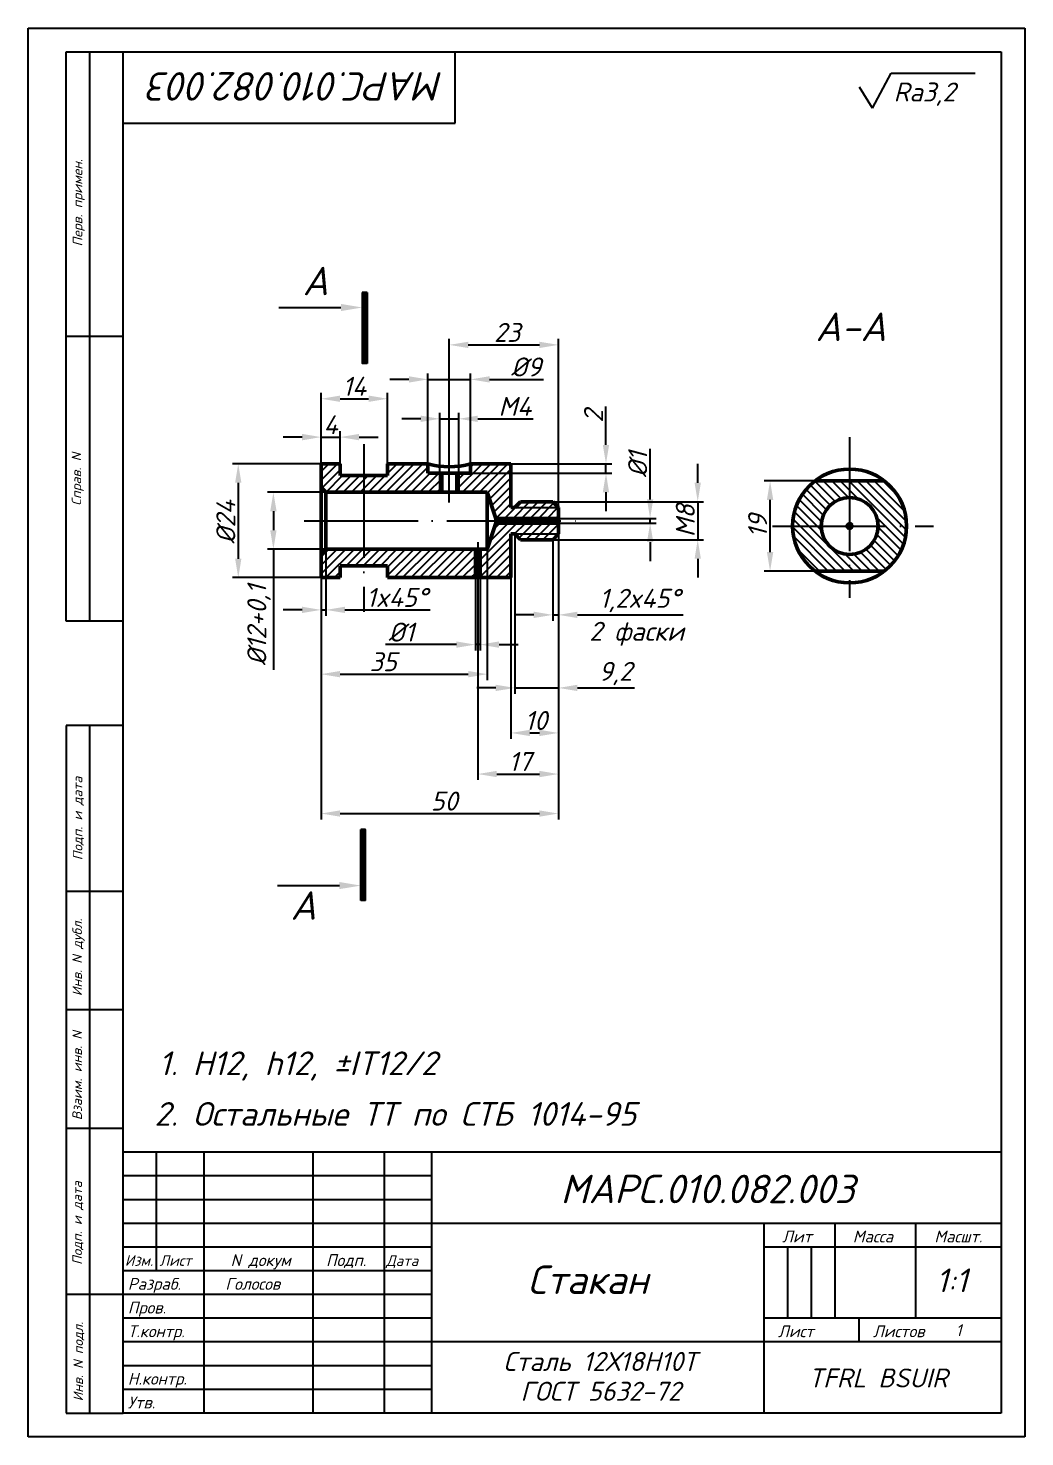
# Model space of a CAD drawing. Header units: millimetres. Extents: x -5427 to 3670, y -5891 to 948.
# Drawn here: x 2551.7 to 2761.7, y -2683.9 to -2386.9 of the extents above; entities that cross this region are included whole.
import ezdxf
from ezdxf.enums import TextEntityAlignment as Align

# ---------------------------------------------------------------- set-up
doc = ezdxf.new("R2010")
doc.units = ezdxf.units.MM
doc.header["$MEASUREMENT"] = 0
doc.linetypes.add('ACAD_ISO04W100', pattern=[30, 24, -3, 0, -3])
doc.layers.add('оси', color=1, linetype='ACAD_ISO04W100')
doc.layers.add('Толстые', color=7, linetype='Continuous', lineweight=50)
doc.layers.add('Тонкие', color=140, linetype='Continuous', lineweight=25)
doc.styles.get("Standard").update_dxf_attribs({"font": 'isocpeui.ttf'})
doc.styles.add('Для рамки', font='simplex.shx', dxfattribs={"oblique": 15, "height": 4})
doc.dimstyles.new('ISO-25', dxfattribs={"dimtxt": 4, "dimasz": 4, "dimexe": 1.25, "dimexo": 0, "dimtad": 1, "dimtxsty": 'Standard', "dimcen": 2.5, "dimadec": 0, "dimazin": 0, "dimtfac": 1, "dimtmove": 0, "dimatfit": 3, "dimfxl": 1, "dimarcsym": 0})

# ---------------------------------------------------------------- blocks, each defined once
blk = doc.blocks.new('*D262')
at = {"layer": 'Defpoints', "color": 0, "transparency": 16777216}
for p in [(2708.03, -2482.36), (2717.46, -2482.36), (2717.44, -2501.36)]:
    blk.add_point(p, dxfattribs=at)
at = {"layer": 'Тонкие', "color": 0, "lineweight": -2, "transparency": 16777216}
for p, q in [((2717.46, -2482.36), (2706.78, -2482.36)), ((2708.03, -2497.36), (2708.03, -2486.36)), ((2717.44, -2501.36), (2706.78, -2501.36))]:
    blk.add_line(p, q, dxfattribs=at)
at = {"layer": 'Тонкие', "color": 0, "transparency": 16777216}
for points in [[(2707.36, -2486.36), (2708.7, -2486.36), (2708.03, -2482.36)], [(2707.36, -2497.36), (2708.7, -2497.36), (2708.03, -2501.36)]]:
    blk.add_solid(points, dxfattribs=at)
at = {"layer": 'Тонкие', "color": 0, "transparency": 16777216, "insert": (2705.4, -2491.86), "char_height": 4, "attachment_point": 5, "rotation": 90}
blk.add_mtext('19', dxfattribs=at)
blk = doc.blocks.new('*D263')
at = {"layer": 'Defpoints', "color": 0, "transparency": 16777216}
for p in [(2614.46, -2484.74), (2603.37, -2496.74), (2614.46, -2496.74)]:
    blk.add_point(p, dxfattribs=at)
at = {"layer": 'Тонкие', "color": 0, "lineweight": -2, "transparency": 16777216}
for p, q in [((2614.46, -2484.74), (2602.12, -2484.74)), ((2603.37, -2488.74), (2603.37, -2492.74)), ((2614.46, -2496.74), (2602.12, -2496.74)), ((2603.37, -2496.74), (2603.37, -2522.19))]:
    blk.add_line(p, q, dxfattribs=at)
at = {"layer": 'Тонкие', "color": 0, "transparency": 16777216}
for points in [[(2602.7, -2488.74), (2604.04, -2488.74), (2603.37, -2484.74)], [(2602.7, -2492.74), (2604.04, -2492.74), (2603.37, -2496.74)]]:
    blk.add_solid(points, dxfattribs=at)
at = {"layer": 'Тонкие', "color": 0, "transparency": 16777216, "insert": (2600.34, -2512.76), "char_height": 4, "attachment_point": 5, "rotation": 90}
blk.add_mtext('%%c12+0,1', dxfattribs=at)
blk = doc.blocks.new('*D264')
at = {"layer": 'Defpoints', "color": 0, "transparency": 16777216}
for p in [(2613.43, -2478.74), (2595.97, -2502.74), (2613.43, -2502.74)]:
    blk.add_point(p, dxfattribs=at)
at = {"layer": 'Тонкие', "color": 0, "lineweight": -2, "transparency": 16777216}
for p, q in [((2613.43, -2478.74), (2594.72, -2478.74)), ((2595.97, -2482.74), (2595.97, -2498.74)), ((2613.43, -2502.74), (2594.72, -2502.74))]:
    blk.add_line(p, q, dxfattribs=at)
at = {"layer": 'Тонкие', "color": 0, "transparency": 16777216}
for points in [[(2595.3, -2482.74), (2596.63, -2482.74), (2595.97, -2478.74)], [(2595.3, -2498.74), (2596.63, -2498.74), (2595.97, -2502.74)]]:
    blk.add_solid(points, dxfattribs=at)
at = {"layer": 'Тонкие', "color": 0, "transparency": 16777216, "insert": (2593.34, -2491.02), "char_height": 4, "attachment_point": 5, "rotation": 90}
blk.add_mtext('%%C24', dxfattribs=at)
blk = doc.blocks.new('*D265')
at = {"layer": 'Defpoints', "color": 0, "transparency": 16777216}
for p in [(2662.23, -2486.74), (2662.23, -2494.74), (2692.78, -2494.74)]:
    blk.add_point(p, dxfattribs=at)
at = {"layer": 'Тонкие', "color": 0, "lineweight": -2, "transparency": 16777216}
for p, q in [((2692.78, -2482.74), (2692.78, -2478.74)), ((2662.23, -2486.74), (2694.03, -2486.74)), ((2692.78, -2486.74), (2692.78, -2494.74)), ((2662.23, -2494.74), (2694.03, -2494.74)), ((2692.78, -2498.74), (2692.78, -2502.74))]:
    blk.add_line(p, q, dxfattribs=at)
at = {"layer": 'Тонкие', "color": 0, "transparency": 16777216}
for points in [[(2692.12, -2482.74), (2693.45, -2482.74), (2692.78, -2486.74)], [(2692.12, -2498.74), (2693.45, -2498.74), (2692.78, -2494.74)]]:
    blk.add_solid(points, dxfattribs=at)
at = {"layer": 'Тонкие', "color": 0, "transparency": 16777216, "insert": (2690.16, -2490.74), "char_height": 4, "attachment_point": 5, "rotation": 90}
blk.add_mtext('M8', dxfattribs=at)
blk = doc.blocks.new('*D266')
at = {"layer": 'Defpoints', "color": 0, "transparency": 16777216}
for p in [(2662.23, -2494.74), (2663.43, -2493.54), (2663.43, -2510.59)]:
    blk.add_point(p, dxfattribs=at)
at = {"layer": 'Тонкие', "color": 0, "lineweight": -2, "transparency": 16777216}
for p, q in [((2662.23, -2494.74), (2662.23, -2511.84)), ((2663.43, -2493.54), (2663.43, -2511.84)), ((2658.23, -2510.59), (2654.23, -2510.59)), ((2662.23, -2510.59), (2663.43, -2510.59)), ((2667.43, -2510.59), (2689.72, -2510.59))]:
    blk.add_line(p, q, dxfattribs=at)
at = {"layer": 'Тонкие', "color": 0, "transparency": 16777216}
for points in [[(2658.23, -2509.92), (2658.23, -2511.25), (2662.23, -2510.59)], [(2667.43, -2509.92), (2667.43, -2511.25), (2663.43, -2510.59)]]:
    blk.add_solid(points, dxfattribs=at)
at = {"layer": 'Тонкие', "color": 0, "transparency": 16777216, "insert": (2680.57, -2507.56), "char_height": 4, "attachment_point": 5}
blk.add_mtext('1,2x45%%D', dxfattribs=at)
blk = doc.blocks.new('*D267')
at = {"layer": 'Defpoints', "color": 0, "transparency": 16777216}
for p in [(2654.23, -2493.54), (2663.43, -2493.54), (2663.43, -2525.99)]:
    blk.add_point(p, dxfattribs=at)
at = {"layer": 'Тонкие', "color": 0, "lineweight": -2, "transparency": 16777216}
for p, q in [((2654.23, -2493.54), (2654.23, -2527.24)), ((2663.43, -2493.54), (2663.43, -2527.24)), ((2650.23, -2525.99), (2646.23, -2525.99)), ((2654.23, -2525.99), (2663.43, -2525.99)), ((2667.43, -2525.99), (2679.45, -2525.99))]:
    blk.add_line(p, q, dxfattribs=at)
at = {"layer": 'Тонкие', "color": 0, "transparency": 16777216}
for points in [[(2650.23, -2525.32), (2650.23, -2526.65), (2654.23, -2525.99)], [(2667.43, -2525.32), (2667.43, -2526.65), (2663.43, -2525.99)]]:
    blk.add_solid(points, dxfattribs=at)
at = {"layer": 'Тонкие', "color": 0, "transparency": 16777216, "insert": (2675.44, -2522.96), "char_height": 4, "attachment_point": 5}
blk.add_mtext('9,2', dxfattribs=at)
blk = doc.blocks.new('*D268')
at = {"layer": 'Defpoints', "color": 0, "transparency": 16777216}
for p in [(2663.43, -2493.54), (2653.43, -2502.74), (2663.43, -2535.48)]:
    blk.add_point(p, dxfattribs=at)
at = {"layer": 'Тонкие', "color": 0, "lineweight": -2, "transparency": 16777216}
for p, q in [((2663.43, -2493.54), (2663.43, -2536.73)), ((2653.43, -2502.74), (2653.43, -2536.73)), ((2657.43, -2535.48), (2659.43, -2535.48))]:
    blk.add_line(p, q, dxfattribs=at)
at = {"layer": 'Тонкие', "color": 0, "transparency": 16777216}
for points in [[(2657.43, -2534.82), (2657.43, -2536.15), (2653.43, -2535.48)], [(2659.43, -2534.82), (2659.43, -2536.15), (2663.43, -2535.48)]]:
    blk.add_solid(points, dxfattribs=at)
at = {"layer": 'Тонкие', "color": 0, "transparency": 16777216, "insert": (2658.68, -2532.86), "char_height": 4, "attachment_point": 5}
blk.add_mtext('10', dxfattribs=at)
blk = doc.blocks.new('*D269')
at = {"layer": 'Defpoints', "color": 0, "transparency": 16777216}
for p in [(2663.43, -2493.54), (2646.43, -2502.74), (2663.43, -2544.15)]:
    blk.add_point(p, dxfattribs=at)
at = {"layer": 'Тонкие', "color": 0, "lineweight": -2, "transparency": 16777216}
for p, q in [((2663.43, -2493.54), (2663.43, -2545.4)), ((2646.43, -2502.74), (2646.43, -2545.4)), ((2650.43, -2544.15), (2659.43, -2544.15))]:
    blk.add_line(p, q, dxfattribs=at)
at = {"layer": 'Тонкие', "color": 0, "transparency": 16777216}
for points in [[(2650.43, -2543.48), (2650.43, -2544.81), (2646.43, -2544.15)], [(2659.43, -2543.48), (2659.43, -2544.81), (2663.43, -2544.15)]]:
    blk.add_solid(points, dxfattribs=at)
at = {"layer": 'Тонкие', "color": 0, "transparency": 16777216, "insert": (2655.35, -2541.5), "char_height": 4, "attachment_point": 5}
blk.add_mtext('17', dxfattribs=at)
blk = doc.blocks.new('*D270')
at = {"layer": 'Defpoints', "color": 0, "transparency": 16777216}
for p in [(2663.43, -2453.66), (2640.43, -2480.74), (2663.43, -2487.94)]:
    blk.add_point(p, dxfattribs=at)
at = {"layer": 'Тонкие', "color": 0, "lineweight": -2, "transparency": 16777216}
for p, q in [((2640.43, -2480.74), (2640.43, -2452.41)), ((2663.43, -2487.94), (2663.43, -2452.41)), ((2644.43, -2453.66), (2659.43, -2453.66))]:
    blk.add_line(p, q, dxfattribs=at)
at = {"layer": 'Тонкие', "color": 0, "transparency": 16777216}
for points in [[(2644.43, -2453), (2644.43, -2454.33), (2640.43, -2453.66)], [(2659.43, -2453), (2659.43, -2454.33), (2663.43, -2453.66)]]:
    blk.add_solid(points, dxfattribs=at)
at = {"layer": 'Тонкие', "color": 0, "transparency": 16777216, "insert": (2652.62, -2451.04), "char_height": 4, "attachment_point": 5}
blk.add_mtext('23', dxfattribs=at)
blk = doc.blocks.new('*D271')
at = {"layer": 'Defpoints', "color": 0, "transparency": 16777216}
for p in [(2642.43, -2469.25), (2638.43, -2480.74), (2642.43, -2480.74)]:
    blk.add_point(p, dxfattribs=at)
at = {"layer": 'Тонкие', "color": 0, "lineweight": -2, "transparency": 16777216}
for p, q in [((2638.43, -2480.74), (2638.43, -2468)), ((2642.43, -2480.74), (2642.43, -2468)), ((2634.43, -2469.25), (2630.43, -2469.25)), ((2638.43, -2469.25), (2642.43, -2469.25)), ((2646.43, -2469.25), (2658.09, -2469.25))]:
    blk.add_line(p, q, dxfattribs=at)
at = {"layer": 'Тонкие', "color": 0, "transparency": 16777216}
for points in [[(2634.43, -2468.58), (2634.43, -2469.91), (2638.43, -2469.25)], [(2646.43, -2468.58), (2646.43, -2469.91), (2642.43, -2469.25)]]:
    blk.add_solid(points, dxfattribs=at)
at = {"layer": 'Тонкие', "color": 0, "transparency": 16777216, "insert": (2654.26, -2466.62), "char_height": 4, "attachment_point": 5}
blk.add_mtext('M4', dxfattribs=at)
blk = doc.blocks.new('*D272')
at = {"layer": 'Defpoints', "color": 0, "transparency": 16777216}
for p in [(2644.93, -2460.94), (2635.93, -2478.74), (2644.93, -2478.74)]:
    blk.add_point(p, dxfattribs=at)
at = {"layer": 'Тонкие', "color": 0, "lineweight": -2, "transparency": 16777216}
for p, q in [((2631.93, -2460.94), (2627.93, -2460.94)), ((2635.93, -2478.74), (2635.93, -2459.69)), ((2635.93, -2460.94), (2644.93, -2460.94)), ((2644.93, -2478.74), (2644.93, -2459.69)), ((2648.93, -2460.94), (2660.25, -2460.94))]:
    blk.add_line(p, q, dxfattribs=at)
at = {"layer": 'Тонкие', "color": 0, "transparency": 16777216}
for points in [[(2631.93, -2460.28), (2631.93, -2461.61), (2635.93, -2460.94)], [(2648.93, -2460.28), (2648.93, -2461.61), (2644.93, -2460.94)]]:
    blk.add_solid(points, dxfattribs=at)
at = {"layer": 'Тонкие', "color": 0, "transparency": 16777216, "insert": (2656.61, -2458.32), "char_height": 4, "attachment_point": 5}
blk.add_mtext('%%c9', dxfattribs=at)
blk = doc.blocks.new('*D273')
at = {"layer": 'Defpoints', "color": 0, "transparency": 16777216}
for p in [(2613.43, -2497.74), (2614.43, -2496.74), (2614.43, -2509.54)]:
    blk.add_point(p, dxfattribs=at)
at = {"layer": 'Тонкие', "color": 0, "lineweight": -2, "transparency": 16777216}
for p, q in [((2613.43, -2497.74), (2613.43, -2510.79)), ((2614.43, -2496.74), (2614.43, -2510.79)), ((2609.43, -2509.54), (2605.43, -2509.54)), ((2613.43, -2509.54), (2614.43, -2509.54)), ((2618.43, -2509.54), (2636.37, -2509.54))]:
    blk.add_line(p, q, dxfattribs=at)
at = {"layer": 'Тонкие', "color": 0, "transparency": 16777216}
for points in [[(2609.43, -2508.87), (2609.43, -2510.2), (2613.43, -2509.54)], [(2618.43, -2508.87), (2618.43, -2510.2), (2614.43, -2509.54)]]:
    blk.add_solid(points, dxfattribs=at)
at = {"layer": 'Тонкие', "color": 0, "transparency": 16777216, "insert": (2629.4, -2506.91), "char_height": 4, "attachment_point": 5}
blk.add_mtext('1x45%%d', dxfattribs=at)
blk = doc.blocks.new('*D274')
at = {"layer": 'Defpoints', "color": 0, "transparency": 16777216}
for p in [(2617.43, -2473.11), (2613.43, -2478.74), (2617.43, -2478.74)]:
    blk.add_point(p, dxfattribs=at)
at = {"layer": 'Тонкие', "color": 0, "lineweight": -2, "transparency": 16777216}
for p, q in [((2609.43, -2473.11), (2605.43, -2473.11)), ((2613.43, -2478.74), (2613.43, -2471.86)), ((2613.43, -2473.11), (2617.43, -2473.11)), ((2617.43, -2478.74), (2617.43, -2471.86)), ((2621.43, -2473.11), (2625.43, -2473.11))]:
    blk.add_line(p, q, dxfattribs=at)
at = {"layer": 'Тонкие', "color": 0, "transparency": 16777216}
for points in [[(2609.43, -2472.44), (2609.43, -2473.78), (2613.43, -2473.11)], [(2621.43, -2472.44), (2621.43, -2473.78), (2617.43, -2473.11)]]:
    blk.add_solid(points, dxfattribs=at)
at = {"layer": 'Тонкие', "color": 0, "transparency": 16777216, "insert": (2615.43, -2470.49), "char_height": 4, "attachment_point": 5}
blk.add_mtext('4', dxfattribs=at)
blk = doc.blocks.new('*D275')
at = {"layer": 'Defpoints', "color": 0, "transparency": 16777216}
for p in [(2627.43, -2465.02), (2613.43, -2478.74), (2627.43, -2478.74)]:
    blk.add_point(p, dxfattribs=at)
at = {"layer": 'Тонкие', "color": 0, "lineweight": -2, "transparency": 16777216}
for p, q in [((2613.43, -2478.74), (2613.43, -2463.77)), ((2617.43, -2465.02), (2623.43, -2465.02)), ((2627.43, -2478.74), (2627.43, -2463.77))]:
    blk.add_line(p, q, dxfattribs=at)
at = {"layer": 'Тонкие', "color": 0, "transparency": 16777216}
for points in [[(2617.43, -2464.35), (2617.43, -2465.69), (2613.43, -2465.02)], [(2623.43, -2464.35), (2623.43, -2465.69), (2627.43, -2465.02)]]:
    blk.add_solid(points, dxfattribs=at)
at = {"layer": 'Тонкие', "color": 0, "transparency": 16777216, "insert": (2620.43, -2462.39), "char_height": 4, "attachment_point": 5}
blk.add_mtext('14', dxfattribs=at)
blk = doc.blocks.new('*D276')
at = {"layer": 'Defpoints', "color": 0, "transparency": 16777216}
for p in [(2648.43, -2496.74), (2613.43, -2502.74), (2648.43, -2523.09)]:
    blk.add_point(p, dxfattribs=at)
at = {"layer": 'Тонкие', "color": 0, "lineweight": -2, "transparency": 16777216}
for p, q in [((2648.43, -2496.74), (2648.43, -2524.34)), ((2613.43, -2502.74), (2613.43, -2524.34)), ((2617.43, -2523.09), (2644.43, -2523.09))]:
    blk.add_line(p, q, dxfattribs=at)
at = {"layer": 'Тонкие', "color": 0, "transparency": 16777216}
for points in [[(2617.43, -2522.42), (2617.43, -2523.76), (2613.43, -2523.09)], [(2644.43, -2522.42), (2644.43, -2523.76), (2648.43, -2523.09)]]:
    blk.add_solid(points, dxfattribs=at)
at = {"layer": 'Тонкие', "color": 0, "transparency": 16777216, "insert": (2626.5, -2520.47), "char_height": 4, "attachment_point": 5}
blk.add_mtext('35', dxfattribs=at)
blk = doc.blocks.new('*D277')
at = {"layer": 'Defpoints', "color": 0, "transparency": 16777216}
for p in [(2663.43, -2490.24), (2663.43, -2491.24), (2682.75, -2490.24)]:
    blk.add_point(p, dxfattribs=at)
at = {"layer": 'Тонкие', "color": 0, "lineweight": -2, "transparency": 16777216}
for p, q in [((2682.75, -2486.24), (2682.75, -2475.56)), ((2663.43, -2490.24), (2684, -2490.24)), ((2663.43, -2491.24), (2684, -2491.24)), ((2682.75, -2491.24), (2682.75, -2490.24)), ((2682.75, -2495.24), (2682.75, -2499.24))]:
    blk.add_line(p, q, dxfattribs=at)
at = {"layer": 'Тонкие', "color": 0, "transparency": 16777216}
for points in [[(2682.09, -2486.24), (2683.42, -2486.24), (2682.75, -2490.24)], [(2682.09, -2495.24), (2683.42, -2495.24), (2682.75, -2491.24)]]:
    blk.add_solid(points, dxfattribs=at)
at = {"layer": 'Тонкие', "color": 0, "transparency": 16777216, "insert": (2680.13, -2478.88), "char_height": 4, "attachment_point": 5, "rotation": 90}
blk.add_mtext('%%c1', dxfattribs=at)
blk = doc.blocks.new('*D278')
at = {"layer": 'Defpoints', "color": 0, "transparency": 16777216}
for p in [(2663.43, -2493.54), (2613.43, -2502.74), (2663.43, -2552.48)]:
    blk.add_point(p, dxfattribs=at)
at = {"layer": 'Тонкие', "color": 0, "lineweight": -2, "transparency": 16777216}
for p, q in [((2663.43, -2493.54), (2663.43, -2553.73)), ((2613.43, -2502.74), (2613.43, -2553.73)), ((2617.43, -2552.48), (2659.43, -2552.48))]:
    blk.add_line(p, q, dxfattribs=at)
at = {"layer": 'Тонкие', "color": 0, "transparency": 16777216}
for points in [[(2617.43, -2551.81), (2617.43, -2553.14), (2613.43, -2552.48)], [(2659.43, -2551.81), (2659.43, -2553.14), (2663.43, -2552.48)]]:
    blk.add_solid(points, dxfattribs=at)
at = {"layer": 'Тонкие', "color": 0, "transparency": 16777216, "insert": (2639.35, -2549.85), "char_height": 4, "attachment_point": 5}
blk.add_mtext('50', dxfattribs=at)
blk = doc.blocks.new('*D279')
at = {"layer": 'Defpoints', "color": 0, "transparency": 16777216}
for p in [(2653.43, -2478.74), (2644.93, -2480.74), (2673.45, -2480.74)]:
    blk.add_point(p, dxfattribs=at)
at = {"layer": 'Тонкие', "color": 0, "lineweight": -2, "transparency": 16777216}
for p, q in [((2673.45, -2474.74), (2673.45, -2466.65)), ((2653.43, -2478.74), (2674.7, -2478.74)), ((2673.45, -2480.74), (2673.45, -2478.74)), ((2644.93, -2480.74), (2674.7, -2480.74)), ((2673.45, -2484.74), (2673.45, -2488.74))]:
    blk.add_line(p, q, dxfattribs=at)
at = {"layer": 'Тонкие', "color": 0, "transparency": 16777216}
for points in [[(2672.78, -2474.74), (2674.11, -2474.74), (2673.45, -2478.74)], [(2672.78, -2484.74), (2674.11, -2484.74), (2673.45, -2480.74)]]:
    blk.add_solid(points, dxfattribs=at)
at = {"layer": 'Тонкие', "color": 0, "transparency": 16777216, "insert": (2670.82, -2468.69), "char_height": 4, "attachment_point": 5, "rotation": 90}
blk.add_mtext('2', dxfattribs=at)
blk = doc.blocks.new('*D280')
at = {"layer": 'Defpoints', "color": 0, "transparency": 16777216}
for p in [(2645.93, -2502.74), (2646.93, -2502.74), (2646.93, -2516.86)]:
    blk.add_point(p, dxfattribs=at)
at = {"layer": 'Тонкие', "color": 0, "lineweight": -2, "transparency": 16777216}
for p, q in [((2645.93, -2502.74), (2645.93, -2518.11)), ((2646.93, -2502.74), (2646.93, -2518.11)), ((2641.93, -2516.86), (2627, -2516.86)), ((2646.93, -2516.86), (2645.93, -2516.86)), ((2650.93, -2516.86), (2654.93, -2516.86))]:
    blk.add_line(p, q, dxfattribs=at)
at = {"layer": 'Тонкие', "color": 0, "transparency": 16777216}
for points in [[(2641.93, -2516.19), (2641.93, -2517.53), (2645.93, -2516.86)], [(2650.93, -2516.19), (2650.93, -2517.53), (2646.93, -2516.86)]]:
    blk.add_solid(points, dxfattribs=at)
at = {"layer": 'Тонкие', "color": 0, "transparency": 16777216, "insert": (2630.32, -2514.23), "char_height": 4, "attachment_point": 5}
blk.add_mtext('%%c1', dxfattribs=at)

msp = doc.modelspace()

# ---------------------------------------------------------------- hatches: boundary and pattern name
at = {"layer": 'Тонкие'}
h = msp.add_hatch(dxfattribs=at)
h.set_pattern_fill('ANSI37', color=256, scale=0.05, style=0)
h.set_pattern_definition([(45, (247.60963, -1073.35734), (-0.1122532015, 0.1122532015), []), (135, (247.60963, -1073.35734), (-0.1122532015, -0.1122532015), [])])
h.paths.add_polyline_path([(2623.097, -2442.591), (2622.097, -2442.591), (2622.097, -2457.591), (2623.097, -2457.591)])
h.paths.add_polyline_path([(2622.79, -2555.814), (2621.79, -2555.814), (2621.79, -2570.814), (2622.79, -2570.814)])
h = msp.add_hatch(dxfattribs=at)
h.set_pattern_fill('ANSI31', color=256, scale=0.4, angle=180, style=0)
h.set_pattern_definition([(225, (2626.138, -7252.3568), (0.8980256, -0.8980256), [])])
h.paths.add_polyline_path([(2648.429, -2496.738), (2646.929, -2496.738), (2646.929, -2502.738), (2653.429, -2502.738), (2653.429, -2493.538), (2654.229, -2493.538), (2663.429, -2493.538), (2663.429, -2491.238), (2650.262, -2491.238), (2648.429, -2496.738)])
h.paths.add_polyline_path([(2654.229, -2493.538), (2655.429, -2494.738), (2662.229, -2494.738), (2663.429, -2493.538)])
h.paths.add_polyline_path([(2663.429, -2487.938), (2662.229, -2486.738), (2655.429, -2486.738), (2654.229, -2487.938)], flags=16)
h.paths.add_polyline_path([(2650.262, -2490.238), (2663.429, -2490.238), (2663.429, -2487.938), (2654.229, -2487.938), (2653.429, -2487.938), (2653.429, -2478.738), (2644.929, -2478.738), (2644.929, -2480.738), (2642.429, -2480.738), (2642.429, -2484.738), (2648.429, -2484.738)])
h.paths.add_polyline_path([(2635.929, -2478.738), (2627.429, -2478.738), (2627.429, -2481.238), (2617.429, -2481.238), (2617.429, -2478.738), (2613.429, -2478.738), (2613.429, -2483.738), (2614.429, -2484.738), (2638.429, -2484.738), (2638.429, -2480.738), (2635.929, -2480.738)])
h.paths.add_polyline_path([(2614.429, -2496.738), (2613.429, -2497.738), (2613.429, -2502.738), (2617.429, -2502.738), (2617.429, -2500.238), (2627.429, -2500.238), (2627.429, -2502.738), (2645.929, -2502.738), (2645.929, -2496.738)])
h.paths.add_polyline_path([(2638.429, -2484.738), (2638.829, -2484.738), (2638.829, -2480.738), (2638.429, -2480.738)])
h.paths.add_polyline_path([(2642.029, -2484.738), (2642.429, -2484.738), (2642.429, -2480.738), (2642.029, -2480.738)])
h = msp.add_hatch(dxfattribs=at)
h.set_pattern_fill('ANSI31', color=256, scale=0.4, angle=90, style=0)
h.set_pattern_definition([(135, (2725.4978, -7316.4232), (-0.8980256, -0.8980256), [])])
h.paths.add_polyline_path([(2718.787, -2491.855), (2712.787, -2491.855, 0.2324384), (2717.455, -2501.355), (2724.787, -2501.355), (2724.787, -2497.855, -0.4142136)])
h.paths.add_polyline_path([(2724.787, -2497.855), (2724.787, -2501.355), (2732.118, -2501.355, 0.2324384), (2736.787, -2491.855), (2730.787, -2491.855, -0.4142136)])
h.paths.add_polyline_path([(2724.787, -2482.355), (2724.787, -2485.855, -0.4142136), (2730.787, -2491.855), (2736.787, -2491.855, 0.2324384), (2732.118, -2482.355)])
h.paths.add_polyline_path([(2724.787, -2485.855), (2724.787, -2482.355), (2717.455, -2482.355, 0.2324384), (2712.787, -2491.855), (2718.787, -2491.855, -0.4142136)])

# ---------------------------------------------------------------- linework, layer by layer
for p, q in [((2551.702, -2683.89), (2551.702, -2386.89)), ((2551.702, -2386.89), (2761.702, -2386.89)), ((2761.702, -2386.89), (2761.702, -2683.89)), ((2559.702, -2511.89), (2559.702, -2391.89)), ((2559.702, -2391.89), (2571.702, -2391.89)), ((2564.702, -2511.89), (2564.702, -2391.89)), ((2571.702, -2678.89), (2571.702, -2391.89)), ((2571.702, -2391.89), (2756.702, -2391.89)), ((2641.702, -2406.89), (2641.702, -2391.89)), ((2756.702, -2391.89), (2756.702, -2678.89)), ((2571.702, -2406.89), (2641.702, -2406.89)), ((2571.702, -2451.89), (2559.702, -2451.89)), ((2571.702, -2511.89), (2559.702, -2511.89)), ((2559.702, -2533.89), (2559.702, -2678.89)), ((2571.702, -2533.89), (2559.702, -2533.89)), ((2564.702, -2678.89), (2564.702, -2533.89)), ((2571.702, -2568.89), (2559.702, -2568.89)), ((2571.702, -2593.89), (2559.702, -2593.89)), ((2571.702, -2618.89), (2559.702, -2618.89)), ((2756.702, -2623.89), (2571.702, -2623.89)), ((2578.702, -2623.89), (2578.702, -2648.89)), ((2578.702, -2623.89), (2578.702, -2648.89)), ((2588.702, -2623.89), (2588.702, -2678.89)), ((2588.702, -2623.89), (2588.702, -2678.89)), ((2611.702, -2623.89), (2611.702, -2678.89)), ((2611.702, -2623.89), (2611.702, -2678.89)), ((2626.702, -2623.89), (2626.702, -2678.89)), ((2626.702, -2623.89), (2626.702, -2678.89)), ((2636.702, -2623.89), (2636.702, -2678.89)), ((2636.702, -2623.89), (2636.702, -2678.89)), ((2756.702, -2638.89), (2636.702, -2638.89)), ((2706.702, -2638.89), (2706.702, -2678.89)), ((2706.702, -2638.89), (2706.702, -2678.89)), ((2721.702, -2638.89), (2721.702, -2658.89)), ((2721.702, -2638.89), (2721.702, -2658.89)), ((2738.702, -2638.89), (2738.702, -2658.89)), ((2738.702, -2638.89), (2738.702, -2658.89)), ((2636.702, -2643.89), (2571.702, -2643.89)), ((2756.702, -2643.89), (2706.702, -2643.89)), ((2636.702, -2648.89), (2571.702, -2648.89)), ((2636.702, -2648.89), (2571.702, -2648.89)), ((2571.702, -2653.89), (2559.702, -2653.89)), ((2756.702, -2658.89), (2706.702, -2658.89)), ((2756.702, -2658.89), (2706.702, -2658.89)), ((2726.702, -2658.89), (2726.702, -2663.89)), ((2726.702, -2658.89), (2726.702, -2663.89)), ((2756.702, -2663.89), (2636.702, -2663.89)), ((2756.702, -2663.89), (2636.702, -2663.89)), ((2559.702, -2678.89), (2571.702, -2678.89)), ((2756.702, -2678.89), (2571.702, -2678.89)), ((2761.702, -2683.89), (2551.702, -2683.89))]:
    msp.add_line(p, q)
at = {"layer": 'оси'}
for p, q in [((2724.787, -2473.153), (2724.787, -2507.025)), ((2622.429, -2474.585), (2622.429, -2509.916)), ((2640.429, -2486.913), (2640.429, -2477.62)), ((2609.842, -2490.738), (2667.263, -2490.738)), ((2708.523, -2491.855), (2742.462, -2491.855)), ((2646.429, -2495.252), (2646.429, -2509.419))]:
    msp.add_line(p, q, dxfattribs=at)
at = {"layer": 'Толстые'}
for p, q in [((2617.429, -2478.738), (2613.429, -2478.738)), ((2613.429, -2478.738), (2613.429, -2502.738)), ((2617.429, -2478.738), (2617.429, -2481.238)), ((2627.429, -2478.738), (2627.429, -2481.238)), ((2635.929, -2478.738), (2627.429, -2478.738)), ((2635.929, -2478.738), (2635.929, -2480.738)), ((2653.429, -2478.738), (2644.929, -2478.738)), ((2644.929, -2480.738), (2644.929, -2478.738)), ((2653.429, -2487.938), (2653.429, -2478.738)), ((2617.429, -2481.238), (2627.429, -2481.238)), ((2644.929, -2480.738), (2635.929, -2480.738)), ((2638.829, -2484.738), (2638.829, -2480.738)), ((2642.029, -2484.738), (2642.029, -2480.738)), ((2717.455, -2482.355), (2732.118, -2482.355)), ((2614.429, -2484.738), (2613.429, -2483.738)), ((2614.429, -2484.738), (2642.029, -2484.738)), ((2614.429, -2496.738), (2614.429, -2484.738)), ((2642.029, -2484.738), (2648.429, -2484.738)), ((2648.429, -2484.738), (2648.429, -2496.738)), ((2650.262, -2490.238), (2648.429, -2484.738)), ((2654.229, -2487.938), (2653.429, -2487.938)), ((2654.229, -2487.938), (2655.429, -2486.738)), ((2655.429, -2486.738), (2662.229, -2486.738)), ((2663.429, -2487.938), (2662.229, -2486.738)), ((2663.429, -2493.538), (2663.429, -2487.938)), ((2648.429, -2496.738), (2650.262, -2491.238)), ((2650.262, -2490.238), (2663.429, -2490.238)), ((2650.262, -2491.238), (2650.262, -2490.238)), ((2650.262, -2491.238), (2663.429, -2491.238)), ((2654.229, -2493.538), (2653.429, -2493.538)), ((2653.429, -2502.738), (2653.429, -2493.538)), ((2655.429, -2494.738), (2654.229, -2493.538)), ((2655.429, -2494.738), (2662.229, -2494.738)), ((2662.229, -2494.738), (2663.429, -2493.538)), ((2614.429, -2496.738), (2613.429, -2497.738)), ((2614.429, -2496.738), (2648.429, -2496.738)), ((2645.929, -2496.738), (2645.929, -2502.738)), ((2646.929, -2496.738), (2646.929, -2502.738)), ((2617.429, -2500.238), (2627.429, -2500.238)), ((2617.429, -2500.238), (2617.429, -2502.738)), ((2627.429, -2500.238), (2627.429, -2502.738)), ((2613.429, -2502.738), (2617.429, -2502.738)), ((2627.429, -2502.738), (2653.429, -2502.738)), ((2717.455, -2501.355), (2732.118, -2501.355))]:
    msp.add_line(p, q, dxfattribs=at)
for radius in [12, 6, 0.5]:
    msp.add_circle((2724.787, -2491.855), radius, dxfattribs=at)
msp.add_arc((2640.429, -2462.772), 16.588, 254.25957, 285.74043, dxfattribs=at)
at = {"layer": 'Тонкие'}
for p, q in [((2729.591, -2403.773), (2733.556, -2396.348)), ((2733.556, -2396.348), (2751.221, -2396.353)), ((2729.591, -2403.773), (2726.866, -2399.318)), ((2622.097, -2442.591), (2622.097, -2457.591)), ((2623.097, -2442.591), (2622.097, -2442.591)), ((2623.097, -2442.591), (2623.097, -2457.591)), ((2604.539, -2445.785), (2617.597, -2445.785)), ((2623.097, -2457.591), (2622.097, -2457.591)), ((2638.429, -2484.738), (2638.429, -2480.738)), ((2642.429, -2480.738), (2642.429, -2484.738)), ((2654.229, -2487.938), (2663.429, -2487.938)), ((2654.229, -2493.538), (2663.429, -2493.538)), ((2621.79, -2570.814), (2621.79, -2555.814)), ((2622.79, -2555.814), (2621.79, -2555.814)), ((2622.79, -2570.814), (2622.79, -2555.814)), ((2604.233, -2567.661), (2617.29, -2567.661)), ((2622.79, -2570.814), (2621.79, -2570.814)), ((2636.702, -2628.89), (2571.702, -2628.89)), ((2636.702, -2633.89), (2571.702, -2633.89)), ((2636.702, -2638.89), (2571.702, -2638.89)), ((2711.702, -2643.89), (2711.702, -2658.89)), ((2711.702, -2643.89), (2711.702, -2658.89)), ((2716.702, -2643.89), (2716.702, -2658.89)), ((2716.702, -2643.89), (2716.702, -2658.89)), ((2636.702, -2653.89), (2571.702, -2653.89)), ((2636.702, -2653.89), (2571.702, -2653.89)), ((2636.702, -2658.89), (2571.702, -2658.89)), ((2636.702, -2658.89), (2571.702, -2658.89)), ((2636.702, -2663.89), (2571.702, -2663.89)), ((2636.702, -2663.89), (2571.702, -2663.89)), ((2636.702, -2668.89), (2571.702, -2668.89)), ((2636.702, -2668.89), (2571.702, -2668.89)), ((2636.702, -2673.89), (2571.702, -2673.89)), ((2636.702, -2673.89), (2571.702, -2673.89))]:
    msp.add_line(p, q, dxfattribs=at)
for points in [[(2617.597, -2445.035), (2617.597, -2446.535), (2622.097, -2445.785)], [(2617.29, -2566.911), (2617.29, -2568.411), (2621.79, -2567.661)]]:
    msp.add_solid(points, dxfattribs=at)

# ---------------------------------------------------------------- texts
msp.add_text('МАРС.010.082.003', height=6, rotation=180, dxfattribs=at).set_placement((2639.326, -2396.158))
for s, height, p in [('Ra3,2', 4, (2734.053, -2402.347)), ('A', 6, (2609.529, -2443.195)), ('A-A', 6, (2717.6, -2452.853)), ('2 фаски', 4, (2669.933, -2516.048)), ('A', 6, (2606.988, -2574.872)), ('1. H12, h12, %%pIT12/2', 5, (2579.208, -2607.631)), ('2. Остальные ТТ по СТБ 1014-95', 5, (2578.309, -2618.311)), ('МАРС.010.082.003', 6, (2663.866, -2634.632)), ('Изм.', 2.25, (2572.07, -2647.846)), ('Лист', 2.25, (2579.357, -2647.846)), ('Дата', 2.25, (2627.107, -2647.876)), ('Стакан', 6, (2656.924, -2653.757)), ('1:1', 5, (2742.99, -2653.387)), ('Разраб.', 2.5, (2572.702, -2652.89)), ('Голосов', 2.5, (2593.234, -2652.89)), ('Пров.', 2.5, (2572.702, -2657.89)), ('Т.контр.', 2.5, (2572.702, -2662.89)), ('Лист', 2.5, (2709.702, -2662.89)), ('Листов', 2.5, (2729.702, -2662.89)), ('1', 2.5, (2747.14, -2662.656)), ('Сталь 12Х18Н10Т', 4, (2651.833, -2670)), ('TFRL BSUIR', 4, (2716.051, -2673.485)), ('Н.контр.', 2.5, (2572.702, -2672.89)), ('ГОСТ 5632-72', 4, (2655.441, -2676.28)), ('Утв.', 2.5, (2572.702, -2677.89))]:
    msp.add_text(s, height=height, dxfattribs=at).set_placement(p)
at = {"layer": 'Тонкие', "linetype": 'Continuous', "style": 'Для рамки', "oblique": 15}
for s, p in [('Перв. примен.', (2563.107, -2432.918)), ('Справ. N', (2562.863, -2487.552)), ('Подп. и дата', (2563.123, -2562.331)), ('Инв. N дубл.', (2563.025, -2590.971)), ('Взаим. инв. N', (2563.025, -2617.133)), ('Подп. и дата', (2563.025, -2647.633)), ('Инв. N подл.', (2563.251, -2676.404))]:
    msp.add_text(s, height=2, rotation=90, dxfattribs=at).set_placement(p)
at = {"layer": 'Тонкие'}
for s, p in [('Лит', (2713.702, -2642.89)), ('Масса', (2729.702, -2642.89)), ('Масшт.', (2747.702, -2642.89)), ('N докум', (2600.702, -2647.89)), ('Подп.', (2618.702, -2647.89))]:
    msp.add_text(s, height=2.5, dxfattribs=at).set_placement(p, align=Align.CENTER)

# ---------------------------------------------------------------- dimensions: what is measured, and where the dimension line sits
for base, p1, p2, picture, middle in [((2663.429, -2453.664), (2640.429, -2480.738), (2663.429, -2487.938), '*D270', (2652.621, -2453.664)), ((2663.429, -2552.476), (2613.429, -2502.738), (2663.429, -2493.538), '*D278', (2639.348, -2552.476)), ((2663.429, -2525.988), (2654.229, -2493.538), (2663.429, -2493.538), '*D267', (2675.44, -2525.988)), ((2663.429, -2544.146), (2646.429, -2502.738), (2663.429, -2493.538), '*D269', (2655.346, -2544.146)), ((2663.429, -2535.484), (2653.429, -2502.738), (2663.429, -2493.538), '*D268', (2658.678, -2535.484)), ((2648.429, -2523.09), (2613.429, -2502.738), (2648.429, -2496.738), '*D276', (2626.502, -2523.09))]:
    dim = msp.add_linear_dim(base=base, p1=p1, p2=p2, dimstyle='ISO-25', dxfattribs=at)
    dim.commit()
    dim.dimension.update_dxf_attribs({"geometry": picture, "text_midpoint": middle, "dimtype": 160})
for base, p1, p2, text, picture, middle in [((2644.929, -2460.943), (2635.929, -2478.738), (2644.929, -2478.738), '%%c9', '*D272', (2656.609, -2460.943)), ((2642.429, -2469.247), (2638.429, -2480.738), (2642.429, -2480.738), 'M4', '*D271', (2654.262, -2469.247)), ((2646.929, -2516.86), (2645.929, -2502.738), (2646.929, -2502.738), '%%c1', '*D280', (2630.318, -2516.86))]:
    dim = msp.add_linear_dim(base=base, p1=p1, p2=p2, text=text, dimstyle='ISO-25', dxfattribs=at)
    dim.commit()
    dim.dimension.update_dxf_attribs({"geometry": picture, "text_midpoint": middle, "dimtype": 160})
for base, p2, picture, middle in [((2627.429, -2465.02), (2627.429, -2478.738), '*D275', (2620.429, -2462.395)), ((2617.429, -2473.112), (2617.429, -2478.738), '*D274', (2615.429, -2470.487))]:
    dim = msp.add_linear_dim(base=base, p1=(2613.429, -2478.738), p2=p2, dimstyle='ISO-25', dxfattribs=at)
    dim.commit()
    dim.dimension.update_dxf_attribs({"geometry": picture, "text_midpoint": middle})
dim = msp.add_linear_dim(base=(2673.446, -2480.738), p1=(2653.429, -2478.738), p2=(2644.929, -2480.738), angle=90, dimstyle='ISO-25', dxfattribs=at)
dim.commit()
dim.dimension.update_dxf_attribs({"geometry": '*D279', "text_midpoint": (2673.446, -2468.694), "dimtype": 160})
for base, p1, p2, text, picture, middle in [((2682.752, -2490.238), (2663.429, -2491.238), (2663.429, -2490.238), '%%c1', '*D277', (2682.752, -2478.88)), ((2595.966, -2502.738), (2613.429, -2478.738), (2613.429, -2502.738), '%%C24', '*D264', (2595.966, -2491.022)), ((2692.782, -2494.738), (2662.229, -2486.738), (2662.229, -2494.738), 'M8', '*D265', (2692.782, -2490.738)), ((2603.369, -2496.738), (2614.464, -2484.738), (2614.464, -2496.738), '%%c12+0,1', '*D263', (2603.369, -2512.763))]:
    dim = msp.add_linear_dim(base=base, p1=p1, p2=p2, angle=90, text=text, dimstyle='ISO-25', dxfattribs=at)
    dim.commit()
    dim.dimension.update_dxf_attribs({"geometry": picture, "text_midpoint": middle, "dimtype": 160})
dim = msp.add_linear_dim(base=(2708.03, -2482.355), p1=(2717.435, -2501.355), p2=(2717.455, -2482.355), angle=90, dimstyle='ISO-25', dxfattribs=at)
dim.commit()
dim.dimension.update_dxf_attribs({"geometry": '*D262', "text_midpoint": (2705.405, -2491.855)})
for base, p1, p2, text, picture, middle in [((2663.429, -2510.586), (2662.229, -2494.738), (2663.429, -2493.538), '1,2x45%%D', '*D266', (2680.574, -2507.561)), ((2614.429, -2509.536), (2613.429, -2497.738), (2614.429, -2496.738), '1x45%%d', '*D273', (2629.4, -2506.911))]:
    dim = msp.add_linear_dim(base=base, p1=p1, p2=p2, text=text, dimstyle='ISO-25', dxfattribs=at)
    dim.commit()
    dim.dimension.update_dxf_attribs({"geometry": picture, "text_midpoint": middle})

doc.saveas('drawing.dxf')
